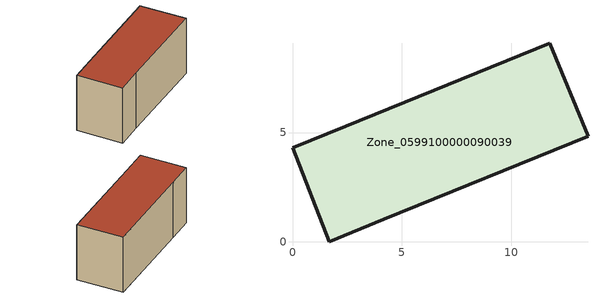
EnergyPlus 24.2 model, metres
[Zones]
Zone_0599100000090039
 floor ground (C_G): 0,4.29 2.44,5.3 11.78,9.09 13.52,4.82 4.17,1.03 1.69,0 z2.97
 wall outside (C_F): 2.44,5.3 0,4.29 1.69,0 4.17,1.03 13.52,4.82 11.78,9.09 2.44,5.3 z2.97:8.81
 roof outside (C_R): 13.52,4.82 11.78,9.09 2.44,5.3 0,4.29 1.69,0 4.17,1.03 z8.81
[BUILDING]
Pand.0599100000090039: North Axis=0; Terrain=City; Loads Convergence Tolerance Value=0.04; Temperature Convergence Tolerance Value=0.4; Solar Distribution=FullExterior; Maximum Number of Warmup Days=25; Minimum Number of Warmup Days=1
[Site:Location]
Rotterdam.The.Hague.AP_ZH_NLD Design_Conditions: Latitude=51.96; Longitude=4.45; Time Zone=1; Elevation=-4.5
[SITE:GROUNDTEMPERATURE:BUILDINGSURFACE]
18, 18, 18, 18, 18, 18, 18, 18, 18, 18, 18, 18
[MATERIAL] Thermal Absorptance=0.9; Solar Absorptance=0.7; Visible Absorptance=0.7
Name | Roughness | Thickness | Conductivity | Density | Specific Heat
G.TI.1946-1964 | MediumSmooth | 0.15 | 1 | 540 | 1210
F.TI.1946-1964 | Rough | 0.3 | 0.857143 | 1920 | 840
R.TI.1946-1964 | MediumRough | 0.2 | 0.277778 | 1500 | 1000
[CONSTRUCTION]
C_G: G.TI.1946-1964
C_F: F.TI.1946-1964
C_R: R.TI.1946-1964
[ZONE]
Zone_0599100000090039: Type=1; Multiplier=1; Ceiling Height=Autocalculate; Volume=Autocalculate; Floor Area=autocalculate; Part of Total Floor Area=Yes
[ZONEINFILTRATION:DESIGNFLOWRATE]
Infil_Zone_0599100000090039: Zone or ZoneList or Space or SpaceList=Zone_0599100000090039; Schedule=AlwaysOn; Design Flow Rate Calculation Method=Flow/Area; Flow Rate per Floor Area=0.003; Constant Term Coefficient=1; Temperature Term Coefficient=0; Velocity Term Coefficient=0; Velocity Squared Term Coefficient=0
[HVACTEMPLATE:ZONE:IDEALLOADSAIRSYSTEM]
Zone_0599100000090039: Maximum Heating Supply Air Temperature=50; Minimum Cooling Supply Air Temperature=13; Maximum Heating Supply Air Humidity Ratio=0.0156; Minimum Cooling Supply Air Humidity Ratio=0.0077; Heating Limit=NoLimit; Cooling Limit=NoLimit; Dehumidification Control Type=ConstantSensibleHeatRatio; Cooling Sensible Heat Ratio=0.7; Dehumidification Setpoint=60; Humidification Control Type=None; Humidification Setpoint=30; Outdoor Air Method=None; Outdoor Air Flow Rate per Person=0.00944; Outdoor Air Flow Rate per Zone Floor Area=0; Outdoor Air Flow Rate per Zone=0; Demand Controlled Ventilation Type=None; Outdoor Air Economizer Type=NoEconomizer; Heat Recovery Type=None; Sensible Heat Recovery Effectiveness=0.7; Latent Heat Recovery Effectiveness=0.65
[ZONECONTROL:THERMOSTAT]
ThermostatControl_Zone_0599100000090039: Zone or ZoneList=Zone_0599100000090039; Control Type Schedule=DualSetpointControlType; Control 1=Thermostat_Zone_0599100000090039; Temperature Difference Between Cutout And Setpoint=0
[THERMOSTATSETPOINT:DUALSETPOINT]
Thermostat_Zone_0599100000090039: Heating Setpoint Temperature Schedule=HeatingSetpoint_Zone_0599100000090039; Cooling Setpoint Temperature Schedule=CoolingSetpoint_Zone_0599100000090039
[SCHEDULE:COMPACT]
HeatingSetpoint_Zone_0599100000090039: Through: 12/31, For: AllDays, Until: 24:00, 21
CoolingSetpoint_Zone_0599100000090039: Through: 12/31, For: AllDays, Until: 24:00, 24
DualSetpointControlType: Through: 12/31, For: AllDays, Until: 24:00, 4
AlwaysOn: Through: 12/31, For: AllDays, Until: 24:00, 1
